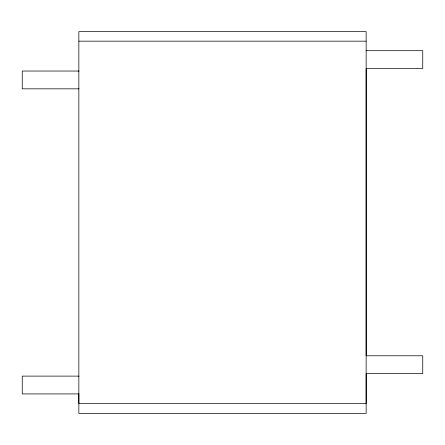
<?xml version="1.0" encoding="UTF-8"?>
<svg xmlns="http://www.w3.org/2000/svg" width="445" height="445" viewBox="0 0 445 445"><rect width="100%" height="100%" fill="white"/><g stroke="black" fill="none" stroke-linecap="round" stroke-linejoin="round"><path stroke-width="0.67" d="M78.854 71.194L78.854 31.628L366.146 31.628L366.146 403.454L78.854 403.454L78.854 376.12L22.25 376.12L22.25 393.92L78.854 393.92M78.854 41.163L366.146 41.163M366.146 50.697L422.75 50.697L422.75 68.497L366.146 68.497L366.146 355.783L422.75 355.783L422.75 373.578L366.146 373.578M366.146 373.806L366.146 413.372L78.854 413.372L78.854 393.936M78.854 88.544L78.854 376.581M78.854 71.039L78.854 88.833L22.25 88.833L22.25 71.039L78.854 71.039"/></g></svg>
